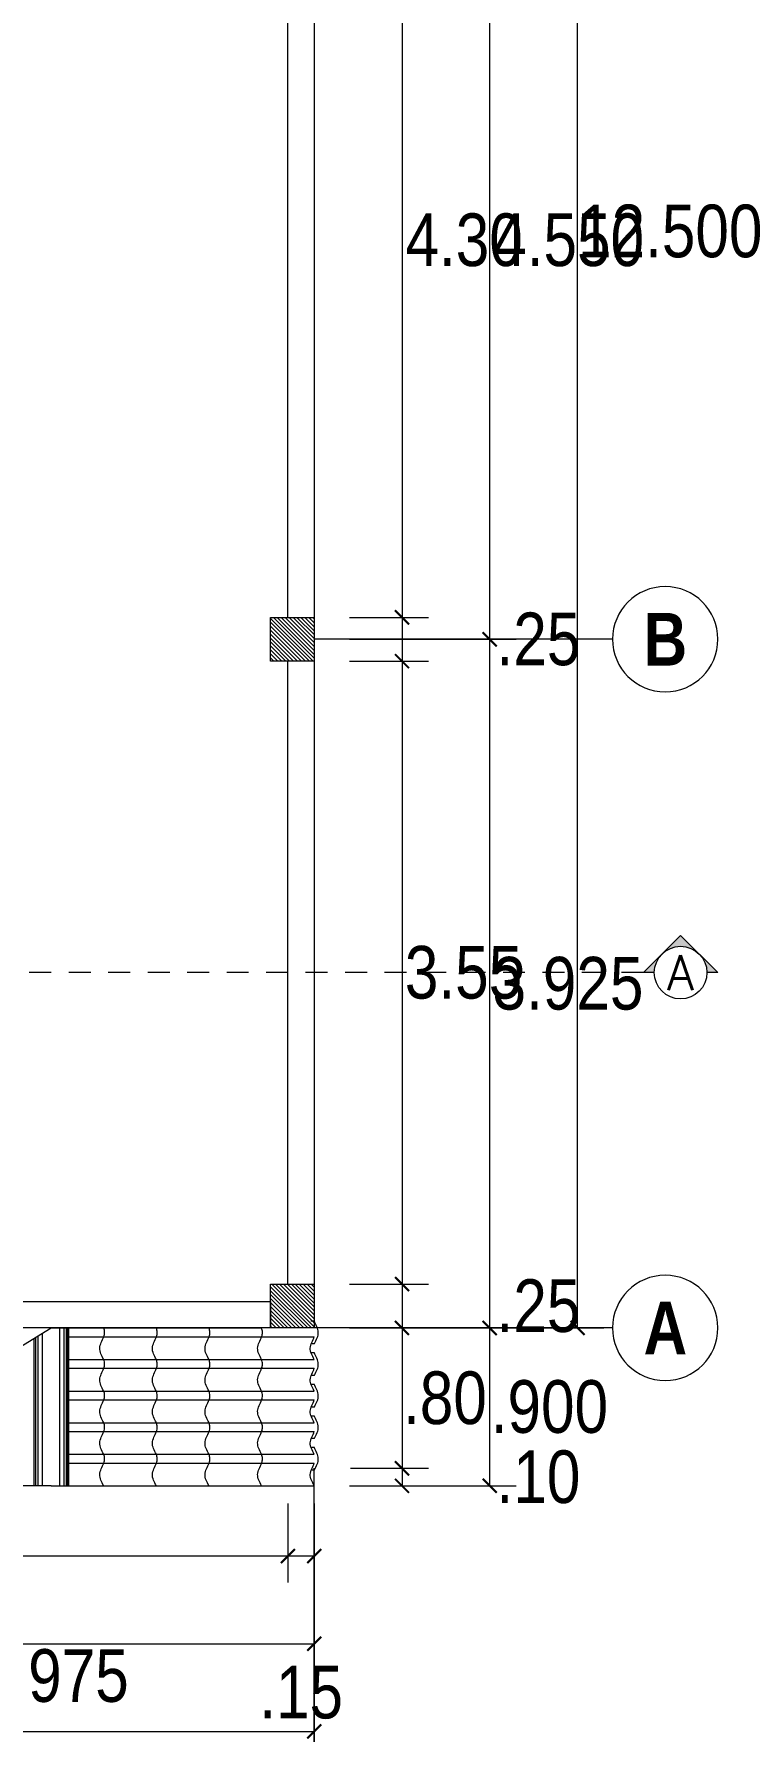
# Model space of a CAD drawing. Header units: millimetres. Extents: x 56 to 215, y 47 to 103.
# Drawn here: x 87.73 to 91.75, y 84.31 to 93.98 of the extents above; entities that cross this region are included whole.
import ezdxf
from ezdxf.enums import TextEntityAlignment as Align

# ---------------------------------------------------------------- set-up
doc = ezdxf.new("R2010")
doc.units = ezdxf.units.MM
doc.linetypes.add('DASHED2', pattern=[0.375, 0.25, -0.125])
for name, color, linetype, lineweight in [('A_Muro sin Techo', 134, 'Continuous', 20), ('E_Columna', 3, 'Continuous', 25), ('G_Cortes', 3, 'Continuous', 60), ('G_Ejes', 253, 'Continuous', 20), ('Teja', 14, 'Continuous', 20)]:
    doc.layers.add(name, color=color, linetype=linetype, lineweight=lineweight)
doc.layers.add('G_Acotación', color=171, linetype='Continuous')
doc.styles.add('4MM', font='romans.shx', dxfattribs={"height": 0.2})
doc.styles.add('Acotacion', font='ARIALN.TTF')
doc.styles.add('Eje', font='ARIALNB.TTF', dxfattribs={"height": 0.3})
doc.dimstyles.new('Lenin_50', dxfattribs={"dimtxt": 0.3, "dimasz": 0.08, "dimexe": 0.15, "dimexo": 0.2, "dimgap": 0.03, "dimtad": 2, "dimtih": 1, "dimtoh": 1, "dimlfac": -1, "dimzin": 4, "dimdsep": 46, "dimtxsty": 'Acotacion', "dimblk": 'ARCHTICK', "dimcen": 0.08, "dimclrd": 256, "dimclre": 256, "dimclrt": 4, "dimazin": 1, "dimtm": 1e-09, "dimtfac": 1, "dimtmove": 2, "dimatfit": 2, "dimfxl": 1, "dimtolj": 1, "dimlwd": 13, "dimlwe": 18, "dimarcsym": 0})

# ---------------------------------------------------------------- blocks, each defined once
blk = doc.blocks.new('Eri')
blk.add_line((-1.7, 0), (0, 0))
blk.add_circle((-2, 0), 0.3)
at = {"color": 1, "style": 'Eje', "flags": 4}
blk.add_attdef('H', text='', height=0.3, dxfattribs=at).set_placement((-2, 0), align=Align.MIDDLE_CENTER)
blk = doc.blocks.new('_ArchTick')
at = {"color": 0, "linetype": 'ByBlock', "const_width": 0.15}
blk.add_lwpolyline([(-0.5, -0.5), (0.5, 0.5)], dxfattribs=at)
blk = doc.blocks.new('*D94')
at = {"layer": 'Defpoints', "color": 0, "transparency": 16777216}
for p in [(83.3255, 85.8087), (89.3255, 85.8087), (89.3255, 84.3087)]:
    blk.add_point(p, dxfattribs=at)
at = {"layer": 'G_Acotación', "lineweight": 18, "transparency": 16777216}
for p, q in [((83.3255, 85.6087), (83.3255, 84.1587)), ((89.3255, 85.6087), (89.3255, 84.1587))]:
    blk.add_line(p, q, dxfattribs=at)
at = {"layer": 'G_Acotación', "lineweight": 13, "transparency": 16777216}
blk.add_line((83.3255, 84.3087), (89.3255, 84.3087), dxfattribs=at)
at = {"layer": 'G_Acotación', "lineweight": 13, "transparency": 16777216, "xscale": 0.08, "yscale": 0.08, "zscale": 0.08, "rotation": 180}
blk.add_blockref('_ArchTick', (83.3255, 84.3087), dxfattribs=at)
at = {"layer": 'G_Acotación', "lineweight": 13, "transparency": 16777216, "xscale": 0.08, "yscale": 0.08, "zscale": 0.08}
blk.add_blockref('_ArchTick', (89.3255, 84.3087), dxfattribs=at)
at = {"layer": 'G_Acotación', "color": 4, "lineweight": 5, "transparency": 16777216, "insert": (86.3255, 84.1255), "char_height": 0.3, "attachment_point": 5, "style": 'Acotacion'}
blk.add_mtext('\\A1;6.000', dxfattribs=at)
blk = doc.blocks.new('*D95')
at = {"layer": 'Defpoints', "color": 0, "transparency": 16777216}
for p in [(86.3505, 85.8087), (89.3255, 85.8087), (89.3255, 84.8087)]:
    blk.add_point(p, dxfattribs=at)
at = {"layer": 'G_Acotación', "lineweight": 18, "transparency": 16777216}
for p, q in [((86.3505, 85.6087), (86.3505, 84.6587)), ((89.3255, 85.6087), (89.3255, 84.6587))]:
    blk.add_line(p, q, dxfattribs=at)
at = {"layer": 'G_Acotación', "lineweight": 13, "transparency": 16777216}
blk.add_line((86.3505, 84.8087), (89.3255, 84.8087), dxfattribs=at)
at = {"layer": 'G_Acotación', "lineweight": 13, "transparency": 16777216, "xscale": 0.08, "yscale": 0.08, "zscale": 0.08, "rotation": 180}
blk.add_blockref('_ArchTick', (86.3505, 84.8087), dxfattribs=at)
at = {"layer": 'G_Acotación', "lineweight": 13, "transparency": 16777216, "xscale": 0.08, "yscale": 0.08, "zscale": 0.08}
blk.add_blockref('_ArchTick', (89.3255, 84.8087), dxfattribs=at)
at = {"layer": 'G_Acotación', "color": 4, "lineweight": 5, "transparency": 16777216, "insert": (87.838, 84.6255), "char_height": 0.3, "attachment_point": 5, "style": 'Acotacion'}
blk.add_mtext('\\A1;2.975', dxfattribs=at)
blk = doc.blocks.new('*D100')
at = {"layer": 'Defpoints', "color": 0, "transparency": 16777216}
for p in [(89.3255, 99.1087), (90.8255, 99.1087), (89.3255, 86.6087)]:
    blk.add_point(p, dxfattribs=at)
at = {"layer": 'G_Acotación', "lineweight": 18, "transparency": 16777216}
for p, q in [((89.5255, 99.1087), (90.9755, 99.1087)), ((89.5255, 86.6087), (90.9755, 86.6087))]:
    blk.add_line(p, q, dxfattribs=at)
at = {"layer": 'G_Acotación', "lineweight": 13, "transparency": 16777216}
blk.add_line((90.8255, 86.6087), (90.8255, 99.1087), dxfattribs=at)
at = {"layer": 'G_Acotación', "lineweight": 13, "transparency": 16777216, "xscale": 0.08, "yscale": 0.08, "zscale": 0.08}
for p, rotation in [((90.8255, 99.1087), 90), ((90.8255, 86.6087), 270)]:
    blk.add_blockref('_ArchTick', p, dxfattribs=dict(at, rotation=rotation))
at = {"layer": 'G_Acotación', "color": 4, "lineweight": 5, "transparency": 16777216, "insert": (91.3542, 92.8587), "char_height": 0.3, "attachment_point": 5, "style": 'Acotacion'}
blk.add_mtext('\\A1;12.500', dxfattribs=at)
blk = doc.blocks.new('*D101')
at = {"layer": 'Defpoints', "color": 0, "transparency": 16777216}
for p in [(89.3255, 90.5337), (90.3255, 90.5337), (89.3255, 86.6087)]:
    blk.add_point(p, dxfattribs=at)
at = {"layer": 'G_Acotación', "lineweight": 18, "transparency": 16777216}
for p, q in [((89.5255, 90.5337), (90.4755, 90.5337)), ((89.5255, 86.6087), (90.4755, 86.6087))]:
    blk.add_line(p, q, dxfattribs=at)
at = {"layer": 'G_Acotación', "lineweight": 13, "transparency": 16777216}
blk.add_line((90.3255, 86.6087), (90.3255, 90.5337), dxfattribs=at)
at = {"layer": 'G_Acotación', "lineweight": 13, "transparency": 16777216, "xscale": 0.08, "yscale": 0.08, "zscale": 0.08}
for p, rotation in [((90.3255, 90.5337), 90), ((90.3255, 86.6087), 270)]:
    blk.add_blockref('_ArchTick', p, dxfattribs=dict(at, rotation=rotation))
at = {"layer": 'G_Acotación', "color": 4, "lineweight": 5, "transparency": 16777216, "insert": (90.7715, 88.5712), "char_height": 0.3, "attachment_point": 5, "style": 'Acotacion'}
blk.add_mtext('\\A1;3.925', dxfattribs=at)
blk = doc.blocks.new('*D102')
at = {"layer": 'Defpoints', "color": 0, "transparency": 16777216}
for p in [(89.3255, 95.0837), (90.3255, 95.0837), (89.3255, 90.5337)]:
    blk.add_point(p, dxfattribs=at)
at = {"layer": 'G_Acotación', "lineweight": 18, "transparency": 16777216}
for p, q in [((89.5255, 95.0837), (90.4755, 95.0837)), ((89.5255, 90.5337), (90.4755, 90.5337))]:
    blk.add_line(p, q, dxfattribs=at)
at = {"layer": 'G_Acotación', "lineweight": 13, "transparency": 16777216}
blk.add_line((90.3255, 90.5337), (90.3255, 95.0837), dxfattribs=at)
at = {"layer": 'G_Acotación', "lineweight": 13, "transparency": 16777216, "xscale": 0.08, "yscale": 0.08, "zscale": 0.08}
for p, rotation in [((90.3255, 95.0837), 90), ((90.3255, 90.5337), 270)]:
    blk.add_blockref('_ArchTick', p, dxfattribs=dict(at, rotation=rotation))
at = {"layer": 'G_Acotación', "color": 4, "lineweight": 5, "transparency": 16777216, "insert": (90.7751, 92.8087), "char_height": 0.3, "attachment_point": 5, "style": 'Acotacion'}
blk.add_mtext('\\A1;4.550', dxfattribs=at)
blk = doc.blocks.new('*D104')
at = {"layer": 'Defpoints', "color": 0, "transparency": 16777216}
for p in [(89.3255, 86.6087), (90.3255, 86.6087), (89.3255, 85.7087)]:
    blk.add_point(p, dxfattribs=at)
at = {"layer": 'G_Acotación', "lineweight": 18, "transparency": 16777216}
for p, q in [((89.5255, 86.6087), (90.4755, 86.6087)), ((89.5255, 85.7087), (90.4755, 85.7087))]:
    blk.add_line(p, q, dxfattribs=at)
at = {"layer": 'G_Acotación', "lineweight": 13, "transparency": 16777216}
blk.add_line((90.3255, 85.7087), (90.3255, 86.6087), dxfattribs=at)
at = {"layer": 'G_Acotación', "lineweight": 13, "transparency": 16777216, "xscale": 0.08, "yscale": 0.08, "zscale": 0.08}
for p, rotation in [((90.3255, 86.6087), 90), ((90.3255, 85.7087), 270)]:
    blk.add_blockref('_ArchTick', p, dxfattribs=dict(at, rotation=rotation))
at = {"layer": 'G_Acotación', "color": 4, "lineweight": 5, "transparency": 16777216, "insert": (90.6656, 86.1587), "char_height": 0.3, "attachment_point": 5, "style": 'Acotacion'}
blk.add_mtext('\\A1;.900', dxfattribs=at)
blk = doc.blocks.new('*D141')
at = {"layer": 'Defpoints', "color": 0, "transparency": 16777216}
for p in [(89.1755, 85.8087), (89.3255, 85.8087), (89.1755, 85.3087)]:
    blk.add_point(p, dxfattribs=at)
at = {"layer": 'G_Acotación', "lineweight": 18, "transparency": 16777216}
for p, q in [((89.1755, 85.6087), (89.1755, 85.1587)), ((89.3255, 85.6087), (89.3255, 85.1587))]:
    blk.add_line(p, q, dxfattribs=at)
at = {"layer": 'G_Acotación', "lineweight": 13, "transparency": 16777216}
blk.add_line((89.3255, 85.3087), (89.1755, 85.3087), dxfattribs=at)
at = {"layer": 'G_Acotación', "lineweight": 13, "transparency": 16777216, "xscale": 0.08, "yscale": 0.08, "zscale": 0.08, "rotation": 180}
blk.add_blockref('_ArchTick', (89.1755, 85.3087), dxfattribs=at)
at = {"layer": 'G_Acotación', "lineweight": 13, "transparency": 16777216, "xscale": 0.08, "yscale": 0.08, "zscale": 0.08}
blk.add_blockref('_ArchTick', (89.3255, 85.3087), dxfattribs=at)
at = {"layer": 'G_Acotación', "color": 4, "lineweight": 5, "transparency": 16777216, "insert": (89.2505, 84.531), "char_height": 0.3, "attachment_point": 5, "style": 'Acotacion'}
blk.add_mtext('\\A1;.15', dxfattribs=at)
blk = doc.blocks.new('*D142')
at = {"layer": 'Defpoints', "color": 0, "transparency": 16777216}
for p in [(83.4755, 85.8087), (89.1755, 85.8087), (83.4755, 85.3087)]:
    blk.add_point(p, dxfattribs=at)
at = {"layer": 'G_Acotación', "lineweight": 18, "transparency": 16777216}
for p, q in [((83.4755, 85.6087), (83.4755, 85.1587)), ((89.1755, 85.6087), (89.1755, 85.1587))]:
    blk.add_line(p, q, dxfattribs=at)
at = {"layer": 'G_Acotación', "lineweight": 13, "transparency": 16777216}
blk.add_line((89.1755, 85.3087), (83.4755, 85.3087), dxfattribs=at)
at = {"layer": 'G_Acotación', "lineweight": 13, "transparency": 16777216, "xscale": 0.08, "yscale": 0.08, "zscale": 0.08, "rotation": 180}
blk.add_blockref('_ArchTick', (83.4755, 85.3087), dxfattribs=at)
at = {"layer": 'G_Acotación', "lineweight": 13, "transparency": 16777216, "xscale": 0.08, "yscale": 0.08, "zscale": 0.08}
blk.add_blockref('_ArchTick', (89.1755, 85.3087), dxfattribs=at)
at = {"layer": 'G_Acotación', "color": 4, "lineweight": 5, "transparency": 16777216, "insert": (86.3255, 85.1255), "char_height": 0.3, "attachment_point": 5, "style": 'Acotacion'}
blk.add_mtext('\\A1;5.70', dxfattribs=at)
blk = doc.blocks.new('*D158')
at = {"layer": 'Defpoints', "color": 0, "transparency": 16777216}
for p in [(89.3255, 94.9587), (89.3255, 90.6587), (89.8255, 90.6587)]:
    blk.add_point(p, dxfattribs=at)
at = {"layer": 'G_Acotación', "lineweight": 18, "transparency": 16777216}
for p, q in [((89.5255, 94.9587), (89.9755, 94.9587)), ((89.5255, 90.6587), (89.9755, 90.6587))]:
    blk.add_line(p, q, dxfattribs=at)
at = {"layer": 'G_Acotación', "lineweight": 13, "transparency": 16777216}
blk.add_line((89.8255, 94.9587), (89.8255, 90.6587), dxfattribs=at)
at = {"layer": 'G_Acotación', "lineweight": 13, "transparency": 16777216, "xscale": 0.08, "yscale": 0.08, "zscale": 0.08}
for p, rotation in [((89.8255, 94.9587), 90), ((89.8255, 90.6587), 270)]:
    blk.add_blockref('_ArchTick', p, dxfattribs=dict(at, rotation=rotation))
at = {"layer": 'G_Acotación', "color": 4, "lineweight": 5, "transparency": 16777216, "insert": (90.1795, 92.8087), "char_height": 0.3, "attachment_point": 5, "style": 'Acotacion'}
blk.add_mtext('\\A1;4.30', dxfattribs=at)
blk = doc.blocks.new('*D159')
at = {"layer": 'Defpoints', "color": 0, "transparency": 16777216}
for p in [(89.3255, 90.6587), (89.3255, 90.4087), (89.8255, 90.4087)]:
    blk.add_point(p, dxfattribs=at)
at = {"layer": 'G_Acotación', "lineweight": 18, "transparency": 16777216}
for p, q in [((89.5255, 90.6587), (89.9755, 90.6587)), ((89.5255, 90.4087), (89.9755, 90.4087))]:
    blk.add_line(p, q, dxfattribs=at)
at = {"layer": 'G_Acotación', "lineweight": 13, "transparency": 16777216}
blk.add_line((89.8255, 90.6587), (89.8255, 90.4087), dxfattribs=at)
at = {"layer": 'G_Acotación', "lineweight": 13, "transparency": 16777216, "xscale": 0.08, "yscale": 0.08, "zscale": 0.08}
for p, rotation in [((89.8255, 90.6587), 90), ((89.8255, 90.4087), 270)]:
    blk.add_blockref('_ArchTick', p, dxfattribs=dict(at, rotation=rotation))
at = {"layer": 'G_Acotación', "color": 4, "lineweight": 5, "transparency": 16777216, "insert": (90.6032, 90.5337), "char_height": 0.3, "attachment_point": 5, "style": 'Acotacion'}
blk.add_mtext('\\A1;.25', dxfattribs=at)
blk = doc.blocks.new('*D160')
at = {"layer": 'Defpoints', "color": 0, "transparency": 16777216}
for p in [(89.3255, 90.4087), (89.3255, 86.8587), (89.8255, 86.8587)]:
    blk.add_point(p, dxfattribs=at)
at = {"layer": 'G_Acotación', "lineweight": 18, "transparency": 16777216}
for p, q in [((89.5255, 90.4087), (89.9755, 90.4087)), ((89.5255, 86.8587), (89.9755, 86.8587))]:
    blk.add_line(p, q, dxfattribs=at)
at = {"layer": 'G_Acotación', "lineweight": 13, "transparency": 16777216}
blk.add_line((89.8255, 90.4087), (89.8255, 86.8587), dxfattribs=at)
at = {"layer": 'G_Acotación', "lineweight": 13, "transparency": 16777216, "xscale": 0.08, "yscale": 0.08, "zscale": 0.08}
for p, rotation in [((89.8255, 90.4087), 90), ((89.8255, 86.8587), 270)]:
    blk.add_blockref('_ArchTick', p, dxfattribs=dict(at, rotation=rotation))
at = {"layer": 'G_Acotación', "color": 4, "lineweight": 5, "transparency": 16777216, "insert": (90.176, 88.6337), "char_height": 0.3, "attachment_point": 5, "style": 'Acotacion'}
blk.add_mtext('\\A1;3.55', dxfattribs=at)
blk = doc.blocks.new('*D163')
at = {"layer": 'Defpoints', "color": 0, "transparency": 16777216}
for p in [(89.3255, 86.6087), (89.3311, 85.8087), (89.8255, 85.8087)]:
    blk.add_point(p, dxfattribs=at)
at = {"layer": 'G_Acotación', "lineweight": 18, "transparency": 16777216}
for p, q in [((89.5255, 86.6087), (89.9755, 86.6087)), ((89.5311, 85.8087), (89.9755, 85.8087))]:
    blk.add_line(p, q, dxfattribs=at)
at = {"layer": 'G_Acotación', "lineweight": 13, "transparency": 16777216}
blk.add_line((89.8255, 86.6087), (89.8255, 85.8087), dxfattribs=at)
at = {"layer": 'G_Acotación', "lineweight": 13, "transparency": 16777216, "xscale": 0.08, "yscale": 0.08, "zscale": 0.08}
for p, rotation in [((89.8255, 86.6087), 90), ((89.8255, 85.8087), 270)]:
    blk.add_blockref('_ArchTick', p, dxfattribs=dict(at, rotation=rotation))
at = {"layer": 'G_Acotación', "color": 4, "lineweight": 5, "transparency": 16777216, "insert": (90.0701, 86.2087), "char_height": 0.3, "attachment_point": 5, "style": 'Acotacion'}
blk.add_mtext('\\A1;.80', dxfattribs=at)
blk = doc.blocks.new('*D164')
at = {"layer": 'Defpoints', "color": 0, "transparency": 16777216}
for p in [(89.3311, 85.8087), (89.3255, 85.7087), (89.8255, 85.7087)]:
    blk.add_point(p, dxfattribs=at)
at = {"layer": 'G_Acotación', "lineweight": 18, "transparency": 16777216}
for p, q in [((89.5311, 85.8087), (89.9755, 85.8087)), ((89.5255, 85.7087), (89.9755, 85.7087))]:
    blk.add_line(p, q, dxfattribs=at)
at = {"layer": 'G_Acotación', "lineweight": 13, "transparency": 16777216}
blk.add_line((89.8255, 85.8087), (89.8255, 85.7087), dxfattribs=at)
at = {"layer": 'G_Acotación', "lineweight": 13, "transparency": 16777216, "xscale": 0.08, "yscale": 0.08, "zscale": 0.08}
for p, rotation in [((89.8255, 85.8087), 90), ((89.8255, 85.7087), 270)]:
    blk.add_blockref('_ArchTick', p, dxfattribs=dict(at, rotation=rotation))
at = {"layer": 'G_Acotación', "color": 4, "lineweight": 5, "transparency": 16777216, "insert": (90.6032, 85.7587), "char_height": 0.3, "attachment_point": 5, "style": 'Acotacion'}
blk.add_mtext('\\A1;.10', dxfattribs=at)
blk = doc.blocks.new('*D165')
at = {"layer": 'Defpoints', "color": 0, "transparency": 16777216}
for p in [(89.3255, 86.8587), (89.3255, 86.6087), (89.8255, 86.6087)]:
    blk.add_point(p, dxfattribs=at)
at = {"layer": 'G_Acotación', "lineweight": 18, "transparency": 16777216}
for p, q in [((89.5255, 86.8587), (89.9755, 86.8587)), ((89.5255, 86.6087), (89.9755, 86.6087))]:
    blk.add_line(p, q, dxfattribs=at)
at = {"layer": 'G_Acotación', "lineweight": 13, "transparency": 16777216}
blk.add_line((89.8255, 86.8587), (89.8255, 86.6087), dxfattribs=at)
at = {"layer": 'G_Acotación', "lineweight": 13, "transparency": 16777216, "xscale": 0.08, "yscale": 0.08, "zscale": 0.08}
for p, rotation in [((89.8255, 86.8587), 90), ((89.8255, 86.6087), 270)]:
    blk.add_blockref('_ArchTick', p, dxfattribs=dict(at, rotation=rotation))
at = {"layer": 'G_Acotación', "color": 4, "lineweight": 5, "transparency": 16777216, "insert": (90.6032, 86.7337), "char_height": 0.3, "attachment_point": 5, "style": 'Acotacion'}
blk.add_mtext('\\A1;.25', dxfattribs=at)
blk = doc.blocks.new('teja1')
for p, q in [((0, 0.3), (0, 0)), ((0.13, 0.3), (0.13, 0)), ((0.091, 0.0166), (0.091, -0.0007)), ((0.2197, 0.0189), (0.2197, 0))]:
    blk.add_line(p, q)
for points, knots in [([(0, 0), (0.0218, 0.012), (0.0653, 0.0359), (0.1077, 0.008), (0.13, 0)], [0, 0, 0, 0, 0.0689257, 0.1378514, 0.1378514, 0.1378514, 0.1378514]), ([(0.091, -0.0007), (0.1124, -0.0124), (0.1558, -0.0356), (0.1974, -0.008), (0.2197, 0)], [0.001367, 0.001367, 0.001367, 0.001367, 0.0689257, 0.1378514, 0.1378514, 0.1378514, 0.1378514])]:
    blk.add_open_spline(points, degree=3, knots=knots)
blk = doc.blocks.new('teja')
for p, q in [((0, 0.3), (0, 0)), ((0, 0.3), (0, 0)), ((0.13, 0.3), (0.13, 0)), ((0.18, 0.3), (0.18, 0))]:
    blk.add_line(p, q)
for points in [[(0, 0.3), (0.065, 0.3229), (0.13, 0.3), (0.155, 0.295), (0.18, 0.3)], [(0, 0), (0.065, 0.0229), (0.13, 0), (0.155, -0.005), (0.18, 0)]]:
    blk.add_spline(points, degree=3)

msp = doc.modelspace()

# ---------------------------------------------------------------- hatches: boundary and pattern name
at = {"layer": 'E_Columna', "lineweight": 5}
h = msp.add_hatch(dxfattribs=at)
h.set_pattern_fill('LINE', color=256, scale=0.005, angle=45, style=0)
h.set_pattern_definition([(135, (198.471546, 6.89542), (0.0112253202, 0.0112253202), [])])
h.paths.add_polyline_path([(89.3255, 90.4087), (89.0755, 90.4087), (89.0755, 90.6587), (89.3255, 90.6587)])
h = msp.add_hatch(dxfattribs=at)
h.set_pattern_fill('LINE', color=256, scale=0.005, angle=45, style=0)
h.set_pattern_definition([(135, (198.471546, 6.74542), (0.0112253202, 0.0112253202), [])])
h.paths.add_polyline_path([(89.3255, 86.6087), (89.0755, 86.6087), (89.0755, 86.8587), (89.3255, 86.8587)])
at = {"layer": 'G_Cortes', "linetype": 'Continuous', "lineweight": 5}
h = msp.add_hatch(color=1, dxfattribs=at)
h.paths.add_polyline_path([(91.3073, 88.7398), (91.4134, 88.8458), (91.5194, 88.7398, 0.414214)])
h.paths.add_polyline_path([(91.5194, 88.7398), (91.6255, 88.6337), (91.5634, 88.6337, 0.198912)])
h.paths.add_polyline_path([(91.3073, 88.7398, 0.198912), (91.2634, 88.6337), (91.2012, 88.6337)])

# ---------------------------------------------------------------- linework, layer by layer
at = {"layer": 'A_Muro sin Techo', "lineweight": 5}
for points in [[(89.1755, 86.6087), (89.1755, 86.6087), (89.0755, 86.6087), (89.0755, 86.8587), (89.1755, 86.8587), (89.1755, 90.4087), (89.0755, 90.4087), (89.0755, 90.6587), (89.1755, 90.6587), (89.1755, 94.9587), (89.0755, 94.9587), (89.0755, 95.0587), (86.4755, 95.0587), (86.4755, 95.2087), (89.3255, 95.2087), (89.3255, 86.6087)], [(83.5755, 86.7587), (86.2255, 86.7587), (86.2255, 86.8587), (86.4755, 86.8587), (86.4755, 86.7587), (89.0755, 86.7587), (89.0755, 86.6087), (83.5755, 86.6087), (83.5755, 86.7587)]]:
    msp.add_lwpolyline(points, dxfattribs=at)
at = {"layer": 'E_Columna', "lineweight": 5}
for points in [[(89.3255, 90.4087), (89.0755, 90.4087), (89.0755, 90.6587), (89.3255, 90.6587)], [(89.3255, 86.6087), (89.0755, 86.6087), (89.0755, 86.8587), (89.3255, 86.8587)]]:
    msp.add_lwpolyline(points, close=True, dxfattribs=at)
at = {"layer": 'G_Cortes', "color": 3, "linetype": 'DASHED2', "lineweight": 5, "ltscale": 0.5}
msp.add_line((91.2012, 88.6337), (81.4498, 88.6337), dxfattribs=at)
at = {"layer": 'G_Cortes', "color": 3, "linetype": 'Continuous', "lineweight": 5}
msp.add_lwpolyline([(91.2634, 88.6337), (91.2012, 88.6337), (91.4134, 88.8458), (91.6255, 88.6337), (91.5634, 88.6337)], dxfattribs=at)
at = {"layer": 'G_Cortes', "color": 5, "linetype": 'Continuous', "lineweight": 5}
msp.add_circle((91.4134, 88.6337), 0.15, dxfattribs=at)
at = {"layer": 'Teja', "lineweight": 5}
for p, q in [((86.3505, 85.7087), (87.8255, 86.6087)), ((87.7755, 85.7087), (87.7755, 86.5782)), ((87.8255, 86.6087), (88.1255, 86.6087)), ((87.8755, 85.7087), (87.8755, 86.6087)), ((87.8995, 85.7087), (87.8995, 86.6087)), ((87.9131, 85.7087), (87.9131, 86.6087)), ((87.9214, 85.7087), (87.9214, 86.6087)), ((87.9255, 85.7087), (87.9255, 86.6087)), ((87.7296, 85.7087), (87.7296, 86.5502)), ((87.7379, 85.7087), (87.7379, 86.5552)), ((87.7515, 85.7087), (87.7515, 86.5636)), ((87.9255, 86.5587), (88.1255, 86.5587)), ((87.9255, 86.4287), (88.1255, 86.4287)), ((87.9255, 86.4287), (88.1255, 86.4287)), ((87.9255, 86.4287), (88.1255, 86.4287)), ((87.9255, 86.3787), (88.1255, 86.3787)), ((87.9255, 86.2487), (88.1255, 86.2487)), ((87.9255, 86.2487), (88.1255, 86.2487)), ((87.9255, 86.2487), (88.1255, 86.2487)), ((87.9255, 86.1987), (88.1255, 86.1987)), ((87.9255, 86.0687), (88.1255, 86.0687)), ((87.9255, 86.0687), (88.1255, 86.0687)), ((87.9255, 86.0687), (88.1255, 86.0687)), ((87.9255, 86.0187), (88.1255, 86.0187)), ((87.9255, 85.8887), (88.1255, 85.8887)), ((87.9255, 85.8887), (88.1255, 85.8887)), ((87.9255, 85.8887), (88.1255, 85.8887)), ((87.9255, 85.8387), (88.1255, 85.8387)), ((87.8255, 85.7087), (87.5255, 85.7087)), ((87.8255, 85.7087), (87.5255, 85.7087)), ((87.8255, 85.7087), (88.1255, 85.7087)), ((87.8255, 85.7087), (88.1255, 85.7087))]:
    msp.add_line(p, q, dxfattribs=at)
for points in [[(88.1255, 86.4287), (88.1026, 86.4937), (88.1255, 86.5587), (88.1305, 86.5837), (88.1255, 86.6087)], [(88.1255, 86.2487), (88.1026, 86.3137), (88.1255, 86.3787), (88.1305, 86.4037), (88.1255, 86.4287)], [(88.1255, 86.0687), (88.1026, 86.1337), (88.1255, 86.1987), (88.1305, 86.2237), (88.1255, 86.2487)], [(88.1255, 85.8887), (88.1026, 85.9537), (88.1255, 86.0187), (88.1305, 86.0437), (88.1255, 86.0687)], [(88.1255, 85.7087), (88.1026, 85.7737), (88.1255, 85.8387), (88.1305, 85.8637), (88.1255, 85.8887)]]:
    msp.add_spline(points, degree=3, dxfattribs=at)

# ---------------------------------------------------------------- block references
at = {"layer": 'G_Ejes', "lineweight": 5}
ref = msp.add_blockref('Eri', (89.3255, 90.5337), dxfattribs=dict(at, xscale=-1))
ref.add_attrib('H', 'B', dxfattribs={"layer": '0', "color": 1, "height": 0.3, "style": 'Eje', "flags": 4}).set_placement((91.3267, 90.5337), align=Align.MIDDLE_CENTER)
ref = msp.add_blockref('Eri', (89.3255, 86.6087), dxfattribs=dict(at, xscale=-1))
ref.add_attrib('H', 'A', dxfattribs={"layer": '0', "color": 1, "height": 0.3, "style": 'Eje', "flags": 4}).set_placement((91.3265, 86.6087), align=Align.MIDDLE_CENTER)
ref = msp.add_blockref('Eri', (89.3255, 85.8087), dxfattribs=dict(at, rotation=90))
ref.add_attrib('H', '3', dxfattribs={"layer": '0', "color": 1, "height": 0.3, "style": 'Eje', "flags": 4}).set_placement((89.3255, 83.8138), align=Align.MIDDLE_CENTER)
at = {"layer": 'Teja', "lineweight": 5, "rotation": 90}
for name, p in [('teja', (88.4255, 86.4287)), ('teja', (88.7255, 86.4287)), ('teja', (89.0255, 86.4287)), ('teja1', (89.3255, 86.4287)), ('teja', (88.4255, 86.2487)), ('teja', (88.7255, 86.2487)), ('teja', (89.0255, 86.2487)), ('teja1', (89.3255, 86.2487)), ('teja1', (89.3255, 86.0687)), ('teja', (88.4255, 86.0687)), ('teja', (88.7255, 86.0687)), ('teja', (89.0255, 86.0687)), ('teja1', (89.3255, 85.8887)), ('teja', (88.4255, 85.8887)), ('teja', (88.7255, 85.8887)), ('teja', (89.0255, 85.8887)), ('teja1', (89.3255, 85.7087)), ('teja', (88.4255, 85.7087)), ('teja', (88.7255, 85.7087)), ('teja', (89.0255, 85.7087))]:
    msp.add_blockref(name, p, dxfattribs=at)

# ---------------------------------------------------------------- texts
at = {"layer": 'G_Cortes', "color": 2, "linetype": 'Continuous', "lineweight": 5, "style": '4MM'}
msp.add_text('A', height=0.2, rotation=359.85917, dxfattribs=at).set_placement((91.4134, 88.6337), align=Align.MIDDLE_CENTER)

# ---------------------------------------------------------------- dimensions: what is measured, and where the dimension line sits
at = {"layer": 'G_Acotación', "lineweight": 5}
for base, p1, p2, angle, override, picture, middle in [((90.8255, 99.1087), (89.3255, 86.6087), (89.3255, 99.1087), 90, {"dimdec": 3, "dimfxl": 0.06}, '*D100', (91.3542, 92.8587)), ((90.3255, 95.0837), (89.3255, 90.5337), (89.3255, 95.0837), 90, {"dimdec": 3, "dimfxl": 0.06}, '*D102', (90.7751, 92.8087)), ((89.8255, 90.6587), (89.3255, 94.9587), (89.3255, 90.6587), 90, {"dimfxl": 0.06}, '*D158', (90.1795, 92.8087)), ((89.8255, 90.4087), (89.3255, 90.6587), (89.3255, 90.4087), 90, {"dimfxl": 0.06}, '*D159', (90.6032, 90.5337)), ((90.3255, 90.5337), (89.3255, 86.6087), (89.3255, 90.5337), 90, {"dimdec": 3, "dimfxl": 0.06}, '*D101', (90.7715, 88.5712)), ((89.8255, 86.8587), (89.3255, 90.4087), (89.3255, 86.8587), 90, {"dimfxl": 0.06}, '*D160', (90.176, 88.6337)), ((89.8255, 86.6087), (89.3255, 86.8587), (89.3255, 86.6087), 90, {"dimfxl": 0.06}, '*D165', (90.6032, 86.7337)), ((90.3255, 86.6087), (89.3255, 85.7087), (89.3255, 86.6087), 90, {"dimdec": 3, "dimfxl": 0.06}, '*D104', (90.6656, 86.1587)), ((89.8255, 85.8087), (89.3255, 86.6087), (89.3311, 85.8087), 90, {"dimfxl": 0.06}, '*D163', (90.0701, 86.2087)), ((89.8255, 85.7087), (89.3311, 85.8087), (89.3255, 85.7087), 90, {"dimfxl": 0.06}, '*D164', (90.6032, 85.7587)), ((89.3255, 84.3087), (83.3255, 85.8087), (89.3255, 85.8087), 180, {"dimdec": 3, "dimfxl": 0.06}, '*D94', (86.3255, 84.1255)), ((83.4755, 85.3087), (89.1755, 85.8087), (83.4755, 85.8087), 180, {"dimfxl": 0.06}, '*D142', (86.3255, 85.1255)), ((89.3255, 84.8087), (86.3505, 85.8087), (89.3255, 85.8087), 180, {"dimdec": 3, "dimfxl": 0.06}, '*D95', (87.838, 84.6255)), ((89.1755, 85.3087), (89.3255, 85.8087), (89.1755, 85.8087), 180, {"dimfxl": 0.06}, '*D141', (89.2505, 84.531))]:
    dim = msp.add_linear_dim(base=base, p1=p1, p2=p2, angle=angle, dimstyle='Lenin_50', override=override, dxfattribs=at)
    dim.commit()
    dim.dimension.update_dxf_attribs({"geometry": picture, "text_midpoint": middle})

doc.saveas('drawing.dxf')
